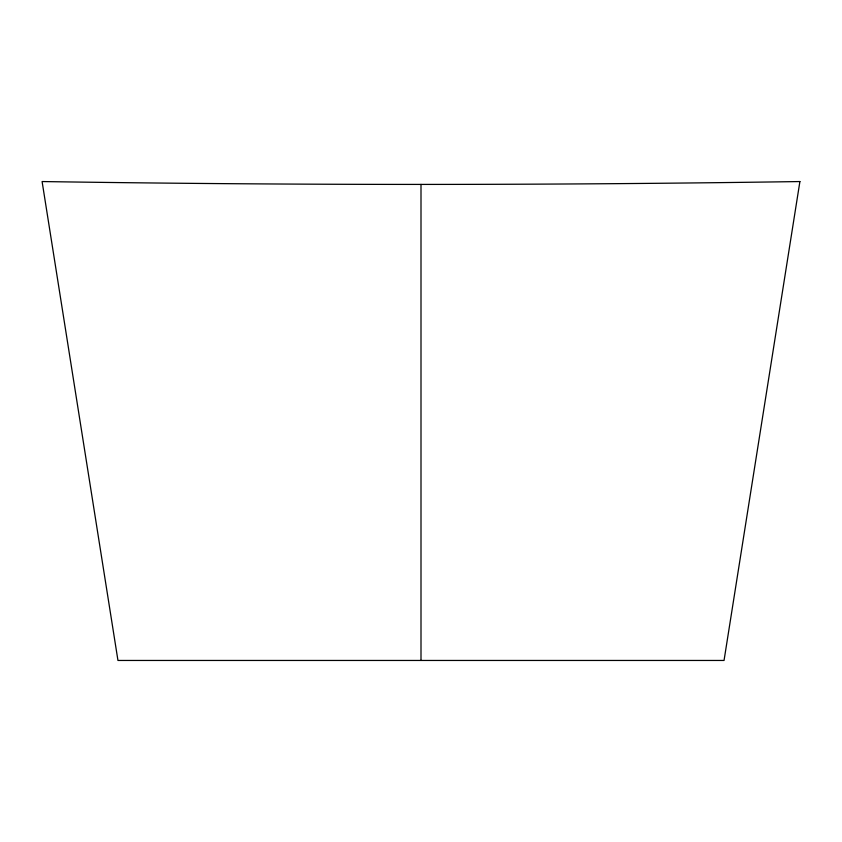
<?xml version="1.0" encoding="UTF-8"?>
<svg xmlns="http://www.w3.org/2000/svg" width="842" height="842" viewBox="0 0 842 842"><rect width="100%" height="100%" fill="white"/><g stroke="black" fill="none" stroke-linecap="round" stroke-linejoin="round"><path stroke-width="1.26" d="M421 184.419L421 660.454M799.9 181.546L724.046 660.454L117.954 660.454L42.1 181.546C294.679 185.366 547.321 185.366 799.9 181.546"/></g></svg>
